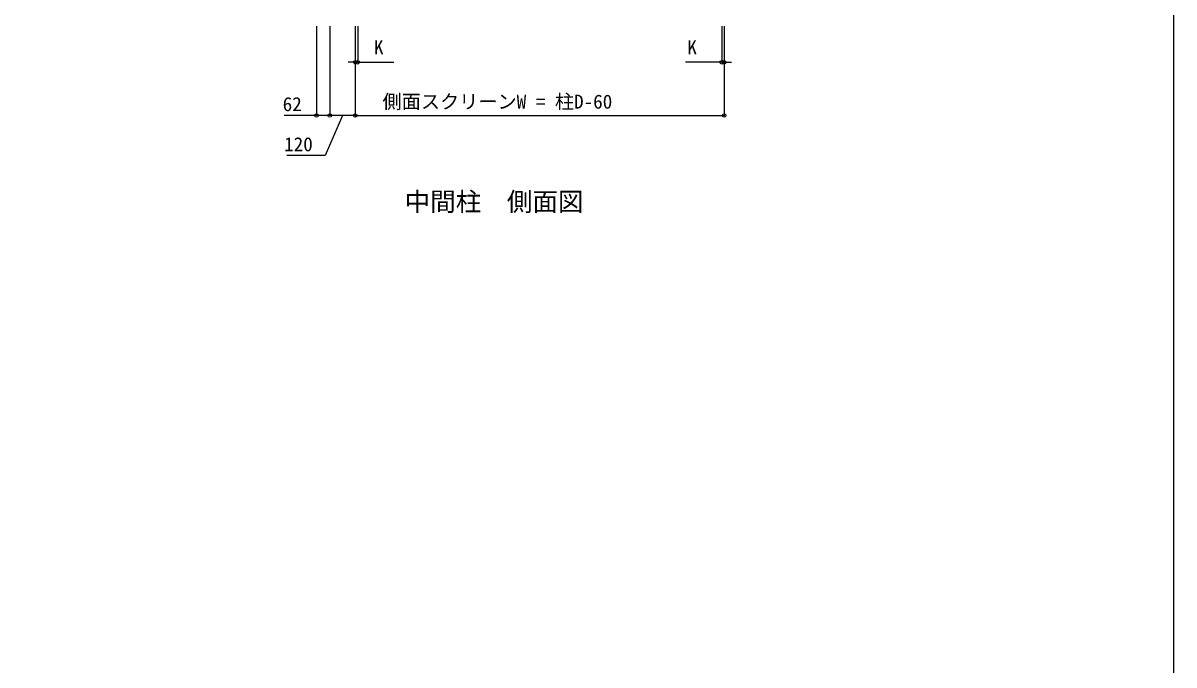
# Model space of a CAD drawing. Units: millimetres, scale not verified. Extents: x -6125 to 6125, y -9097 to 9042.
# Drawn here: x 719 to 6125, y -28 to 2988 of the extents above; entities that cross this region are included whole.
import ezdxf
from ezdxf.enums import TextEntityAlignment as Align

# ---------------------------------------------------------------- set-up
doc = ezdxf.new("R2010")
doc.units = ezdxf.units.MM
doc.header["$LTSCALE"] = 50
for name, color, linetype in [('0-2_USER1', 3, 'Continuous'), ('0-6_YKK_D', 6, 'Continuous'), ('0-7_YKK_ZWAK', 7, 'Continuous')]:
    doc.layers.add(name, color=color, linetype=linetype)
doc.styles.add('ＭＳ ゴシック', font='')
doc.styles.get('ＭＳ ゴシック').set_extended_font_data('MS Gothic')

msp = doc.modelspace()

# ---------------------------------------------------------------- linework, layer by layer
at = {"layer": '0-6_YKK_D'}
for p, q in [((2097.39, 2972.31), (2097.39, 2552.31)), ((2159.39, 2972.31), (2159.39, 2552.31)), ((2159.39, 2972.31), (2159.39, 2552.31)), ((2279.39, 2972.31), (2279.39, 2552.31)), ((2279.39, 2972.31), (2279.39, 2552.31)), ((2279.39, 2972.31), (2279.39, 2802.31)), ((2290.64, 2972.31), (2290.64, 2802.31)), ((4000.64, 2972.31), (4000.64, 2802.31)), ((4011.89, 2972.31), (4011.89, 2552.31)), ((4011.89, 2972.31), (4011.89, 2802.31)), ((2279.39, 2803.31), (2245.39, 2803.31)), ((2279.39, 2803.31), (2290.64, 2803.31)), ((2290.64, 2803.31), (2460.63, 2803.31)), ((4000.64, 2803.31), (3830.65, 2803.31)), ((4011.89, 2803.31), (4000.64, 2803.31)), ((4011.89, 2803.31), (4045.89, 2803.31)), ((2279.39, 2553.31), (2159.39, 2553.31)), ((2279.39, 2553.31), (4011.89, 2553.31))]:
    msp.add_line(p, q, dxfattribs=at)
for points in [[(2159.39, 2553.31), (2097.39, 2553.31), (1944.69, 2553.31)], [(2219.39, 2553.31), (2137.55, 2364.74), (1958, 2364.74)]]:
    msp.add_lwpolyline(points, dxfattribs=at)
for centre in [(2279.39, 2803.31), (2290.64, 2803.31), (4000.64, 2803.31), (4011.89, 2803.31), (2097.39, 2553.31), (2159.39, 2553.31), (2159.39, 2553.31), (2279.39, 2553.31), (2279.39, 2553.31), (4011.89, 2553.31)]:
    msp.add_circle(centre, 8.5, dxfattribs=at)
at = {"layer": '0-7_YKK_ZWAK'}
msp.add_lwpolyline([(-6125, -9097.4), (6125, -9097.4), (6125, 8752.6)], dxfattribs=at)

# ---------------------------------------------------------------- texts
at = {"layer": '0-2_USER1', "style": 'ＭＳ ゴシック'}
msp.add_text('中間柱\u3000側面図', height=87.98, dxfattribs=at).set_placement((2511.16, 2078.31), align=Align.BOTTOM_LEFT)
at = {"layer": '0-6_YKK_D', "style": 'ＭＳ ゴシック'}
for s, p in [('K', (2366.94, 2820.81)), ('K', (3838.95, 2820.81)), ('側面スクリーンW = 柱D-60', (2407.49, 2565.87)), ('62', (1938.33, 2554.11)), ('120', (1944.99, 2365.54))]:
    msp.add_text(s, height=65.98, dxfattribs=at).set_placement(p, align=Align.BOTTOM_LEFT)

doc.saveas('drawing.dxf')
